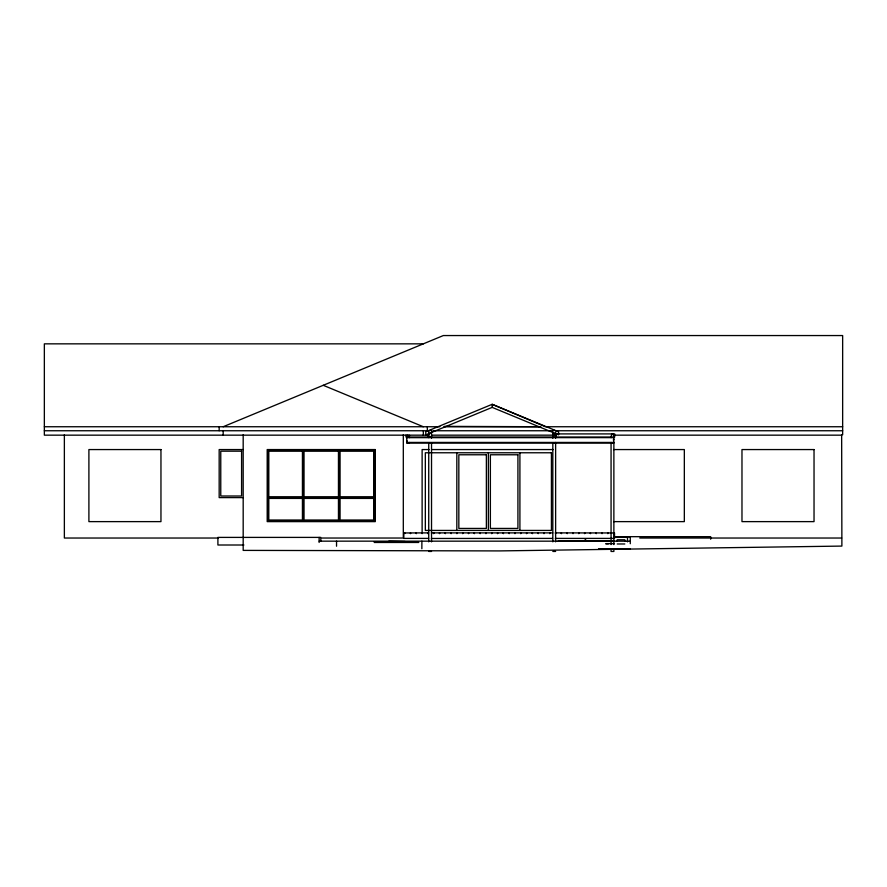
<?xml version="1.0" encoding="UTF-8"?>
<svg xmlns="http://www.w3.org/2000/svg" width="887" height="887" viewBox="0 0 887 887"><rect width="100%" height="100%" fill="white"/><g stroke="black" fill="none" stroke-linecap="round" stroke-linejoin="round"><path stroke-width="1.33" d="M492.174 407.377L492.174 404.306L558.588 431.781L558.588 434.841L492.174 407.377L425.771 434.841L425.771 431.781L492.174 404.306L544.208 426.215M408.996 443.079L409.594 442.469M555.029 443.056L555.628 442.447M613.272 439.93L613.871 439.32M613.272 443.056L613.871 442.447L406.789 442.436M406.789 435.717L407.388 435.118L406.789 437.657L613.871 437.635L613.272 433.909M429.33 437.036L428.731 437.635L428.731 430.949M552.823 437.635L553.421 437.036M611.065 437.635L611.675 433.909M584.056 540.737L585.597 539.64M223.169 426.747L443.345 335.552L842.65 335.552L842.65 434.752L841.652 434.752L841.885 546.082L499.381 550.916L243.182 550.395L243.182 434.752M429.663 430.572L431.525 429.796M428.731 433.998L431.525 432.834M423.321 343.846L44.35 343.846L44.35 435.162L428.864 435.162M44.35 426.747L439.93 426.747M443.943 426.747L540.848 426.747M545.006 426.747L842.65 426.747M44.35 430.749L428.864 430.749M432.867 430.749L551.925 430.749M556.082 430.749L842.65 430.749M431.636 435.162L556.304 435.162M614.48 435.162L841.652 435.162M613.871 443.045L406.789 443.045L406.789 436.925M243.182 449.565L219.167 449.565L219.167 497.607L243.182 497.607M429.02 449.565L422.123 449.565L422.123 533.63L422.201 532.954M431.781 449.565L553.244 449.565M613.66 449.565L684.332 449.565L684.332 521.623L613.66 521.623M268.007 497.607L374.491 497.607M428.621 532.876L403.829 532.954L403.829 538.398L428.621 538.398M431.37 532.876L552.701 532.876M555.306 532.876L614.514 532.954L614.514 538.398L555.306 538.398M614.591 536.679L710.664 536.679L710.664 539.207M614.591 537.2L626.122 537.2M613.715 537.367L627.486 537.367M218.424 538.032L64.363 538.032L64.363 434.752M321.87 538.032L403.308 538.032L403.308 434.752M639.76 538.032L841.652 538.032M431.37 538.476L552.546 538.398M558.311 540.815L614.514 540.815M558.311 541.059L608.393 541.059M319.176 541.159L630.28 541.181M384.803 541.846L374.27 541.846L374.27 542.467L418.786 542.467M606.287 543.62L614.514 543.62M605.677 543.853L608.393 543.853M617.197 543.975L624.803 543.975M243.892 545.006L217.903 545.006L217.903 537.4L320.806 537.4L320.806 541.203M598.548 548.765L630.28 548.787M428.731 551.448L431.525 551.448M552.823 551.448L555.628 551.448M444.431 426.37L539.939 426.725M388.761 541.214L405.126 541.513M552.823 429.796L554.697 430.572M552.823 432.834L555.628 433.998M323.245 385.302L423.321 426.747M555.628 434.519L555.029 433.92L555.628 437.635M430.927 437.036L431.525 437.635M409.594 435.717L408.996 435.118L409.594 437.657M611.065 442.447L611.675 443.056M406.789 440.529L407.388 443.079L406.789 442.469M630.28 543.72L630.28 536.724L627.486 536.724L627.486 541.824M624.803 541.17L624.803 539.773L617.197 539.773L617.197 541.17M613.871 436.914L613.871 544.585M613.871 548.698L613.871 551.448L611.065 551.448L611.065 548.698M613.549 532.954L613.549 533.553M611.065 443.045L611.065 544.585M607.95 532.954L607.95 533.553M607.75 532.954L607.75 533.553M602.14 532.954L602.14 533.553M601.94 532.954L601.94 533.553M596.341 532.954L596.341 533.553M596.142 532.954L596.142 533.553M590.531 532.954L590.531 533.553M590.332 532.954L590.332 533.553M585.597 539.762L585.597 541.214M584.733 532.954L584.733 533.553M584.533 532.954L584.533 533.553M578.923 532.954L578.923 533.553M578.723 532.954L578.723 533.553M573.124 532.954L573.124 533.553M572.924 532.954L572.924 533.553M567.314 532.954L567.314 533.553M567.115 532.954L567.115 533.553M561.515 532.954L561.515 533.553M561.316 532.954L561.316 533.553M555.839 437.036L555.839 433.909L614.669 433.909L614.669 437.036L405.991 437.036L405.991 435.118M555.628 431.969L555.628 438.123M555.628 443.045L555.628 541.846M555.506 532.954L555.506 533.553M552.823 430.993L552.823 438.123M552.823 443.045L552.823 541.846M549.907 532.954L549.907 533.553M549.707 532.954L549.707 533.553M544.097 532.954L544.097 533.553M543.897 532.954L543.897 533.553M538.298 532.954L538.298 533.553M538.099 532.954L538.099 533.553M532.488 532.954L532.488 533.553M532.289 532.954L532.289 533.553M526.69 532.954L526.69 533.553M526.49 532.954L526.49 533.553M520.88 532.954L520.88 533.553M520.68 532.954L520.68 533.553M519.915 452.769L519.915 530.426M515.081 532.954L515.081 533.553M514.87 532.954L514.87 533.553M509.271 532.954L509.271 533.553M509.071 532.954L509.071 533.553M503.461 532.954L503.461 533.553M503.262 532.954L503.262 533.553M497.662 532.954L497.662 533.553M497.463 532.954L497.463 533.553M491.853 532.954L491.853 533.553M491.653 532.954L491.653 533.553M488.371 452.769L488.371 530.426M486.054 532.954L486.054 533.553M485.854 532.954L485.854 533.553M480.244 532.954L480.244 533.553M480.044 532.954L480.044 533.553M474.445 532.954L474.445 533.553M474.246 532.954L474.246 533.553M468.635 532.954L468.635 533.553M468.436 532.954L468.436 533.553M462.837 532.954L462.837 533.553M462.637 532.954L462.637 533.553M457.027 532.954L457.027 533.553M456.827 452.769L456.827 530.426M456.827 532.954L456.827 533.553M451.228 532.954L451.228 533.553M451.028 532.954L451.028 533.553M445.418 532.954L445.418 533.553M445.219 532.954L445.219 533.553M439.619 532.954L439.619 533.553M439.42 532.954L439.42 533.553M433.81 532.954L433.81 533.553M433.61 532.954L433.61 533.553M431.525 430.993L431.525 438.123M431.525 443.045L431.525 541.846M428.731 443.045L428.731 541.846M428.244 435.118L428.244 437.036M428.011 532.954L428.011 533.553M427.811 532.954L427.811 533.553M427.323 426.747L427.323 430.749M423.321 430.749L423.321 435.162M421.89 541.159L421.857 548.765M416.402 532.954L416.402 533.553M416.203 532.954L416.203 533.553M410.592 532.954L410.592 533.553M410.393 532.954L410.393 533.553M404.794 532.954L404.794 533.553M339.255 450.374L339.255 520.824M336.539 541.159L336.539 546.226M319.132 537.4L319.132 542.467M303.232 450.374L303.232 520.824M223.169 430.749L223.169 435.162M219.167 426.747L219.167 430.749M160.957 449.565L88.9 449.565L88.9 521.623L160.957 521.623L160.957 449.565M375.29 449.565L267.198 449.565L267.198 521.623L375.29 521.623L375.29 449.565M814.033 449.565L741.976 449.565L741.976 521.623L814.033 521.623L814.033 449.565M374.491 450.374L268.007 450.374L268.007 520.824L374.491 520.824L374.491 450.374M241.586 451.173L220.763 451.173L220.763 495.999L241.586 495.999L241.586 451.173M302.434 451.173L268.805 451.173L268.805 496.809L302.434 496.809L302.434 451.173M338.457 451.173L304.03 451.173L304.03 496.809L338.457 496.809L338.457 451.173M373.682 451.173L340.065 451.173L340.065 496.809L373.682 496.809L373.682 451.173M551.426 452.769L425.328 452.769L425.328 530.426L551.426 530.426L551.426 452.769M486.375 454.776L458.834 454.776L458.834 528.43L486.375 528.43L486.375 454.776M517.919 454.776L490.378 454.776L490.378 528.43L517.919 528.43L517.919 454.776M302.434 498.405L268.805 498.405L268.805 520.026L302.434 520.026L302.434 498.405M338.457 498.405L304.03 498.405L304.03 520.026L338.457 520.026L338.457 498.405M373.682 498.405L340.065 498.405L340.065 520.026L373.682 520.026L373.682 498.405"/></g></svg>
